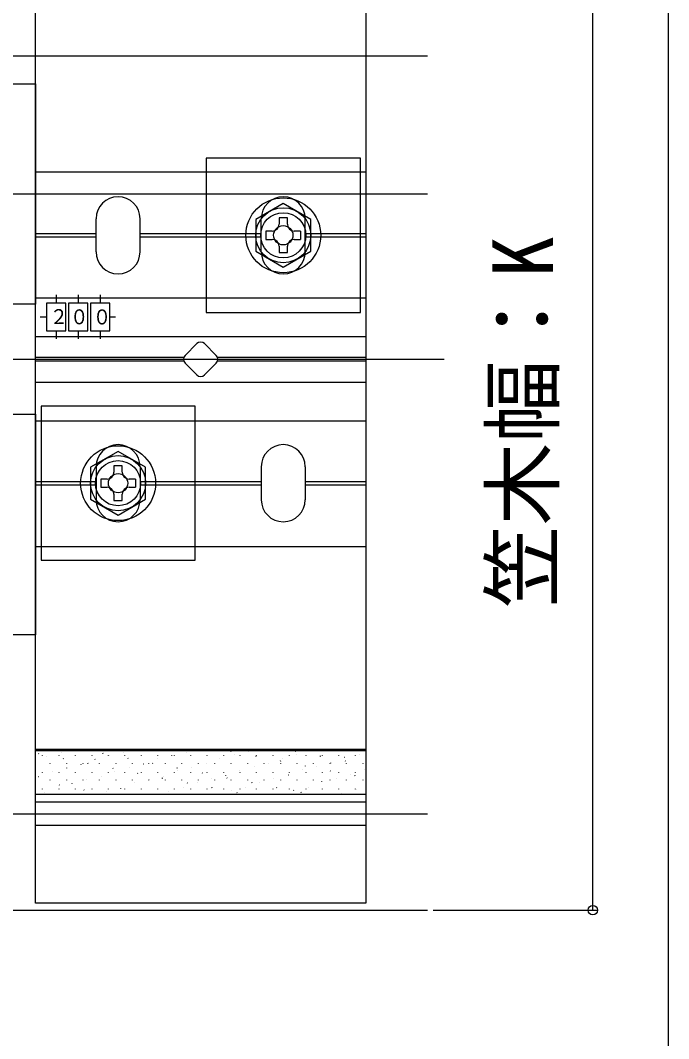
# Model space of a CAD drawing. Units: millimetres, scale not verified. Extents: x -875 to 875, y -1300 to 1292.
# Drawn here: x 757.2 to 875, y 665.9 to 850.8 of the extents above; entities that cross this region are included whole.
import ezdxf
from ezdxf.enums import TextEntityAlignment as Align

# ---------------------------------------------------------------- set-up
doc = ezdxf.new("R2010")
doc.units = ezdxf.units.MM
doc.header["$LTSCALE"] = 8
for name, color, linetype in [('0-3_YKK_12', 2, 'Continuous'), ('0-4_YKK_13', 4, 'Continuous'), ('0-5_YKK_D', 6, 'Continuous'), ('0-6_YKK_ZWAK', 7, 'Continuous'), ('0-7_YSS_K', 3, 'Continuous')]:
    doc.layers.add(name, color=color, linetype=linetype)
doc.styles.add('ＭＳ ゴシック', font='')
doc.styles.get('ＭＳ ゴシック').set_extended_font_data('MS Gothic')

msp = doc.modelspace()

# ---------------------------------------------------------------- linework, layer by layer
at = {"layer": '0-3_YKK_12'}
for p, q in [((831.228, 844.253), (715, 844.253)), ((715, 819.253), (831.228, 819.253)), ((229.848, 689.253), (831.228, 689.253))]:
    msp.add_line(p, q, dxfattribs=at)
at = {"layer": '0-4_YKK_13'}
for p, q in [((760, 823.253), (820, 823.253)), ((771, 808.753), (771, 814.753)), ((779, 808.753), (779, 814.753)), ((801, 808.753), (801, 814.753)), ((805.75, 814.903), (804.25, 814.903)), ((804.25, 814.903), (804.25, 813.753)), ((805.75, 813.753), (805.75, 814.903)), ((809, 808.753), (809, 814.753)), ((760, 812.053), (771, 812.053)), ((760, 811.453), (771, 811.453)), ((779, 812.053), (801, 812.053)), ((779, 811.453), (801, 811.453)), ((803, 812.503), (801.85, 812.503)), ((808.15, 812.503), (807, 812.503)), ((808.15, 812.503), (808.15, 811.003)), ((809, 812.053), (820, 812.053)), ((809, 811.453), (820, 811.453)), ((804.25, 809.753), (804.25, 808.603)), ((805.75, 808.603), (805.75, 809.753)), ((807, 811.003), (808.15, 811.003)), ((804.25, 808.603), (805.75, 808.603)), ((760, 800.403), (820, 800.403)), ((763.75, 800.963), (763.75, 799.403)), ((767.75, 800.963), (767.75, 799.403)), ((771.75, 800.963), (771.75, 799.403)), ((762, 796.903), (760.829, 796.903)), ((774.535, 796.903), (773.5, 796.903)), ((760, 793.403), (820, 793.403)), ((763.75, 794.403), (763.75, 792.928)), ((767.75, 794.403), (767.75, 792.928)), ((771.75, 794.403), (771.75, 792.928)), ((787.172, 789.96), (789.293, 792.082)), ((790.707, 792.082), (792.828, 789.96)), ((786.925, 789.553), (760, 789.553)), ((820, 789.553), (793.075, 789.553)), ((760, 788.953), (786.925, 788.953)), ((789.293, 786.425), (787.172, 788.546)), ((792.828, 788.546), (790.707, 786.425)), ((793.075, 788.953), (820, 788.953)), ((760, 785.103), (820, 785.103)), ((760, 778.103), (820, 778.103)), ((771, 769.753), (771, 763.753)), ((775.75, 769.903), (774.25, 769.903)), ((774.25, 769.903), (774.25, 768.753)), ((775.75, 768.753), (775.75, 769.903)), ((779, 769.753), (779, 763.753)), ((801, 769.753), (801, 763.753)), ((809, 769.753), (809, 763.753)), ((760, 767.053), (771, 767.053)), ((773, 767.503), (771.85, 767.503)), ((778.15, 767.503), (777, 767.503)), ((778.15, 767.503), (778.15, 766.003)), ((779, 767.053), (801, 767.053)), ((809, 767.053), (820, 767.053)), ((760, 766.453), (771, 766.453)), ((777, 766.003), (778.15, 766.003)), ((779, 766.453), (801, 766.453)), ((809, 766.453), (820, 766.453)), ((774.25, 764.753), (774.25, 763.603)), ((774.25, 763.603), (775.75, 763.603)), ((775.75, 763.603), (775.75, 764.753)), ((760, 755.253), (820, 755.253)), ((760, 710.235), (760, 718.456)), ((760, 718.456), (820, 718.456)), ((760, 718.208), (820, 718.208)), ((760.575, 717.603), (760.52, 717.686)), ((761.299, 717.311), (761.299, 717.361)), ((762.083, 717.202), (762.079, 717.211)), ((764.289, 717.311), (764.289, 717.361)), ((764.712, 717.8), (764.708, 717.81)), ((767.279, 717.311), (767.279, 717.361)), ((770.269, 717.311), (770.269, 717.361)), ((772.305, 717.639), (772.25, 717.722)), ((773.259, 717.311), (773.259, 717.361)), ((773.419, 717.278), (773.416, 717.288)), ((776.048, 717.877), (776.045, 717.887)), ((776.249, 717.311), (776.249, 717.361)), ((779.239, 717.311), (779.239, 717.361)), ((782.229, 717.311), (782.229, 717.361)), ((784.756, 717.355), (784.753, 717.364)), ((785.219, 717.311), (785.219, 717.361)), ((787.385, 717.954), (787.382, 717.963)), ((788.209, 717.311), (788.209, 717.361)), ((791.199, 717.311), (791.199, 717.361)), ((794.189, 717.311), (794.189, 717.361)), ((795.56, 718.019), (795.505, 718.102)), ((796.093, 717.432), (796.089, 717.441)), ((797.179, 717.311), (797.179, 717.361)), ((798.722, 718.03), (798.718, 718.04)), ((800.063, 717.135), (800.008, 717.218)), ((800.169, 717.311), (800.169, 717.361)), ((803.159, 717.311), (803.159, 717.361)), ((806.149, 717.311), (806.149, 717.361)), ((807.29, 718.055), (807.234, 718.138)), ((807.429, 717.508), (807.426, 717.518)), ((809.139, 717.311), (809.139, 717.361)), ((810.058, 718.107), (810.055, 718.117)), ((811.793, 717.171), (811.738, 717.254)), ((812.129, 717.311), (812.129, 717.361)), ((815.119, 717.311), (815.119, 717.361)), ((818.109, 717.311), (818.109, 717.361)), ((818.766, 717.585), (818.763, 717.594)), ((762.674, 715.886), (762.674, 715.936)), ((765.079, 716.718), (765.023, 716.802)), ((765.664, 715.886), (765.664, 715.936)), ((768.312, 715.656), (768.309, 715.666)), ((768.654, 715.886), (768.654, 715.936)), ((769.582, 715.834), (769.527, 715.917)), ((770.807, 716.632), (770.804, 716.642)), ((771.644, 715.886), (771.644, 715.936)), ((774.634, 715.886), (774.634, 715.936)), ((776.808, 716.754), (776.753, 716.838)), ((777.624, 715.886), (777.624, 715.936)), ((779.649, 715.733), (779.645, 715.742)), ((780.614, 715.886), (780.614, 715.936)), ((781.311, 715.87), (781.256, 715.953)), ((782.144, 716.709), (782.141, 716.718)), ((783.604, 715.886), (783.604, 715.936)), ((786.594, 715.886), (786.594, 715.936)), ((789.584, 715.886), (789.584, 715.936)), ((790.985, 715.81), (790.982, 715.819)), ((792.574, 715.886), (792.574, 715.936)), ((793.481, 716.786), (793.477, 716.795)), ((795.564, 715.886), (795.564, 715.936)), ((798.554, 715.886), (798.554, 715.936)), ((799.693, 715.287), (799.69, 715.297)), ((801.544, 715.886), (801.544, 715.936)), ((802.322, 715.886), (802.319, 715.896)), ((804.566, 716.25), (804.511, 716.334)), ((804.534, 715.886), (804.534, 715.936)), ((804.817, 716.862), (804.814, 716.872)), ((807.524, 715.886), (807.524, 715.936)), ((809.07, 715.366), (809.014, 715.449)), ((810.514, 715.886), (810.514, 715.936)), ((811.03, 715.364), (811.026, 715.373)), ((813.504, 715.886), (813.504, 715.936)), ((813.659, 715.963), (813.655, 715.972)), ((816.154, 716.939), (816.151, 716.948)), ((816.296, 716.286), (816.241, 716.37)), ((816.494, 715.886), (816.494, 715.936)), ((819.484, 715.886), (819.484, 715.936)), ((760.575, 713.435), (760.572, 713.445)), ((761.299, 714.271), (761.299, 714.321)), ((763.071, 714.411), (763.067, 714.421)), ((764.289, 714.271), (764.289, 714.321)), ((765.683, 715.057), (765.68, 715.067)), ((767.279, 714.271), (767.279, 714.321)), ((770.269, 714.271), (770.269, 714.321)), ((771.912, 713.512), (771.909, 713.521)), ((773.259, 714.271), (773.259, 714.321)), ((774.085, 714.949), (774.03, 715.033)), ((774.407, 714.488), (774.404, 714.497)), ((776.249, 714.271), (776.249, 714.321)), ((777.02, 715.134), (777.016, 715.143)), ((778.588, 714.065), (778.533, 714.148)), ((779.239, 714.271), (779.239, 714.321)), ((782.229, 714.271), (782.229, 714.321)), ((783.249, 713.589), (783.245, 713.598)), ((785.219, 714.271), (785.219, 714.321)), ((785.744, 714.565), (785.741, 714.574)), ((785.815, 714.985), (785.759, 715.069)), ((788.209, 714.271), (788.209, 714.321)), ((788.356, 715.211), (788.353, 715.22)), ((790.318, 714.101), (790.263, 714.184)), ((791.199, 714.271), (791.199, 714.321)), ((794.189, 714.271), (794.189, 714.321)), ((794.585, 713.665), (794.582, 713.675)), ((797.081, 714.641), (797.077, 714.651)), ((797.179, 714.271), (797.179, 714.321)), ((800.169, 714.271), (800.169, 714.321)), ((803.159, 714.271), (803.159, 714.321)), ((805.922, 713.742), (805.919, 713.751)), ((806.149, 714.271), (806.149, 714.321)), ((808.417, 714.718), (808.414, 714.727)), ((809.139, 714.271), (809.139, 714.321)), ((812.129, 714.271), (812.129, 714.321)), ((813.573, 714.481), (813.518, 714.565)), ((815.119, 714.271), (815.119, 714.321)), ((817.259, 713.819), (817.255, 713.828)), ((818.076, 713.597), (818.021, 713.68)), ((818.109, 714.271), (818.109, 714.321)), ((819.754, 714.795), (819.751, 714.804)), ((762.674, 712.846), (762.674, 712.896)), ((764.34, 711.916), (764.284, 711.999)), ((765.664, 712.846), (765.664, 712.896)), ((766.671, 712.267), (766.668, 712.277)), ((768.654, 712.846), (768.654, 712.896)), ((769.283, 712.913), (769.28, 712.923)), ((771.644, 712.846), (771.644, 712.896)), ((774.634, 712.846), (774.634, 712.896)), ((777.624, 712.846), (777.624, 712.896)), ((778.008, 712.344), (778.004, 712.353)), ((780.614, 712.846), (780.614, 712.896)), ((780.62, 712.99), (780.617, 712.999)), ((783.091, 713.18), (783.036, 713.264)), ((783.604, 712.846), (783.604, 712.896)), ((786.594, 712.846), (786.594, 712.896)), ((787.595, 712.296), (787.539, 712.379)), ((789.344, 712.42), (789.341, 712.43)), ((789.584, 712.846), (789.584, 712.896)), ((791.957, 713.066), (791.953, 713.076)), ((792.574, 712.846), (792.574, 712.896)), ((794.821, 713.216), (794.766, 713.3)), ((795.564, 712.846), (795.564, 712.896)), ((798.554, 712.846), (798.554, 712.896)), ((799.324, 712.332), (799.269, 712.415)), ((800.681, 712.497), (800.678, 712.507)), ((801.544, 712.846), (801.544, 712.896)), ((803.293, 713.143), (803.29, 713.153)), ((804.534, 712.846), (804.534, 712.896)), ((807.524, 712.846), (807.524, 712.896)), ((809.522, 711.598), (809.519, 711.607)), ((810.514, 712.846), (810.514, 712.896)), ((812.018, 712.574), (812.014, 712.583)), ((813.504, 712.846), (813.504, 712.896)), ((814.63, 713.22), (814.627, 713.229)), ((816.494, 712.846), (816.494, 712.896)), ((819.484, 712.846), (819.484, 712.896)), ((761.299, 711.231), (761.299, 711.281)), ((761.547, 710.692), (761.543, 710.702)), ((764.176, 711.291), (764.172, 711.301)), ((764.289, 711.231), (764.289, 711.281)), ((767.279, 711.231), (767.279, 711.281)), ((768.843, 711.031), (768.788, 711.114)), ((770.269, 711.231), (770.269, 711.281)), ((772.883, 710.769), (772.88, 710.778)), ((773.259, 711.231), (773.259, 711.281)), ((775.512, 711.368), (775.509, 711.377)), ((776.249, 711.231), (776.249, 711.281)), ((779.239, 711.231), (779.239, 711.281)), ((782.229, 711.231), (782.229, 711.281)), ((784.22, 710.846), (784.217, 710.855)), ((785.219, 711.231), (785.219, 711.281)), ((786.849, 711.445), (786.846, 711.454)), ((788.209, 711.231), (788.209, 711.281)), ((791.199, 711.231), (791.199, 711.281)), ((792.098, 711.412), (792.043, 711.495)), ((792.945, 710.276), (792.941, 710.286)), ((794.189, 711.231), (794.189, 711.281)), ((795.557, 710.922), (795.553, 710.932)), ((796.601, 710.527), (796.546, 710.611)), ((797.179, 711.231), (797.179, 711.281)), ((798.186, 711.521), (798.182, 711.531)), ((800.169, 711.231), (800.169, 711.281)), ((803.159, 711.231), (803.159, 711.281)), ((803.827, 711.448), (803.772, 711.531)), ((804.281, 710.353), (804.278, 710.362)), ((806.149, 711.231), (806.149, 711.281)), ((806.893, 710.999), (806.89, 711.008)), ((808.331, 710.563), (808.275, 710.646)), ((809.139, 711.231), (809.139, 711.281)), ((812.129, 711.231), (812.129, 711.281)), ((815.119, 711.231), (815.119, 711.281)), ((815.618, 710.43), (815.615, 710.439)), ((818.109, 711.231), (818.109, 711.281)), ((818.23, 711.076), (818.227, 711.085)), ((760, 708.93), (820, 708.93)), ((760, 704.653), (820, 704.653))]:
    msp.add_line(p, q, dxfattribs=at)
for points in [[(820, 887.953), (820, 690.553), (760, 690.553), (760, 887.953)], [(760, 839.253), (760, 799.253), (720, 799.253), (720, 839.253)], [(791, 825.753), (791, 797.753), (819, 797.753), (819, 825.753)], [(810, 814.64), (805, 817.527), (800, 814.64), (800, 808.866), (805, 805.98), (810, 808.866)], [(762, 794.403), (765.5, 794.403), (765.5, 799.403), (762, 799.403)], [(766, 794.403), (769.5, 794.403), (769.5, 799.403), (766, 799.403)], [(770, 794.403), (773.5, 794.403), (773.5, 799.403), (770, 799.403)], [(761, 780.753), (761, 752.753), (789, 752.753), (789, 780.753)], [(760, 779.253), (760, 739.253), (720, 739.253), (720, 779.253)], [(780, 769.64), (775, 772.527), (770, 769.64), (770, 763.866), (775, 760.98), (780, 763.866)]]:
    msp.add_lwpolyline(points, close=True, dxfattribs=at)
for points in [[(801.85, 812.503), (801.85, 811.003), (803, 811.003)], [(771.85, 767.503), (771.85, 766.003), (773, 766.003)], [(820, 718.456), (820, 710.235), (760, 710.235)]]:
    msp.add_lwpolyline(points, dxfattribs=at)
for centre, radius in [((805, 811.753), 6.8), ((805, 811.753), 5), ((805, 811.753), 4.1), ((805, 811.753), 1.75), ((775, 766.753), 6.8), ((775, 766.753), 5), ((775, 766.753), 4.1), ((775, 766.753), 1.75)]:
    msp.add_circle(centre, radius, dxfattribs=at)
for centre, radius, start, end in [((775, 814.753), 4, 0, 180), ((805, 814.753), 4, 0, 180), ((803, 813.753), 1.25, 270, 0), ((807, 813.753), 1.25, 180, 270), ((803, 809.753), 1.25, 0, 90), ((807, 809.753), 1.25, 90, 180), ((775, 808.753), 4, 180, 0), ((805, 808.753), 4, 180, 0), ((790, 791.375), 1, 45, 135), ((787.879, 789.253), 1, 135, 225), ((792.121, 789.253), 1, 315, 45), ((790, 787.132), 1, 225, 315), ((775, 769.753), 4, 0, 180), ((805, 769.753), 4, 0, 180), ((773, 768.753), 1.25, 270, 0), ((777, 768.753), 1.25, 180, 270), ((773, 764.753), 1.25, 0, 90), ((777, 764.753), 1.25, 90, 180), ((775, 763.753), 4, 180, 0), ((805, 763.753), 4, 180, 0)]:
    msp.add_arc(centre, radius, start, end, dxfattribs=at)
at = {"layer": '0-5_YKK_D'}
for p, q in [((861.228, 689.253), (861.228, 889.253)), ((832.228, 689.253), (862.228, 689.253))]:
    msp.add_line(p, q, dxfattribs=at)
msp.add_circle((861.228, 689.253), 0.875, dxfattribs=at)
at = {"layer": '0-6_YKK_ZWAK'}
msp.add_lwpolyline([(-875, -1299.6), (875, -1299.6), (875, 1250.4)], dxfattribs=at)
at = {"layer": '0-7_YSS_K'}
for p, q in [((-190, 789.253), (834.228, 789.253)), ((-107.5, 706.753), (831.228, 706.753))]:
    msp.add_line(p, q, dxfattribs=at)

# ---------------------------------------------------------------- texts
at = {"layer": '0-4_YKK_13', "style": 'ＭＳ ゴシック', "width": 0.9}
for s, p in [('２', (762.594, 794.821)), ('０', (766.283, 794.782)), ('０', (770.42, 794.763))]:
    msp.add_text(s, height=2.711, dxfattribs=at).set_placement(p, align=Align.BOTTOM_LEFT)
at = {"layer": '0-5_YKK_D', "style": 'ＭＳ ゴシック'}
msp.add_text('笠木幅：K', height=11, rotation=90, dxfattribs=at).set_placement((857.268, 744.083), align=Align.BOTTOM_LEFT)

doc.saveas('drawing.dxf')
